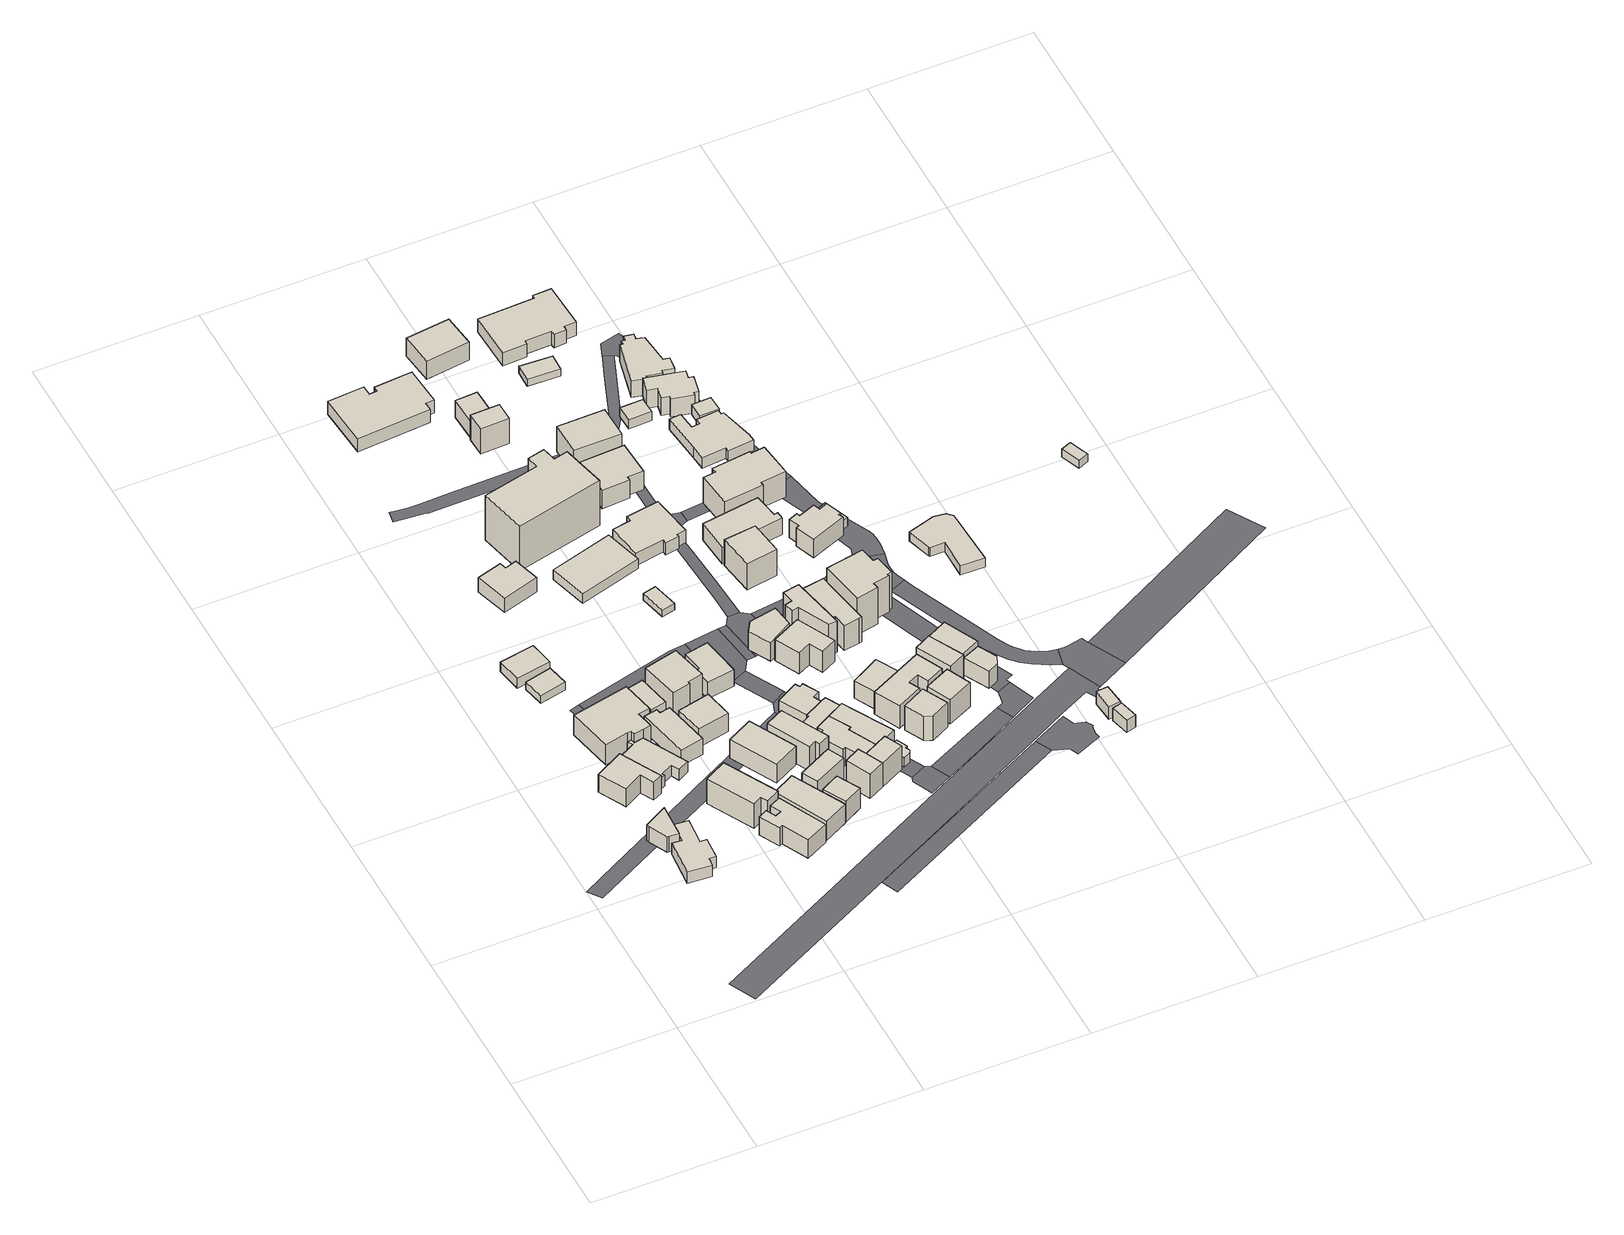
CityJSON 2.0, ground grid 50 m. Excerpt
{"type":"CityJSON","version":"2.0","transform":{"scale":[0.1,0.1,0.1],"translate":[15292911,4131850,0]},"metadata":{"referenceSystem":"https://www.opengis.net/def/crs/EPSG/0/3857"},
"CityObjects":{
"building1":{"type":"Building","attributes":{"measured_height":6.3,"year_of_construction":1967,"storeys_above_ground":2,"usage":"住宅","districts_and_zones_type":"商業地域"},"geometry":[{"type":"Solid","lod":"1","boundaries":[[[[0,1,2,3,4,5]],[[0,5,6,7]],[[5,4,8,6]],[[4,3,9,8]],[[3,2,10,9]],[[2,1,11,10]],[[1,0,7,11]],[[7,6,8,9,10,11]]]]}]},
"building2":{"type":"Building","attributes":{"measured_height":5.7},"geometry":[{"type":"Solid","lod":"1","boundaries":[[[[12,13,14,15,16,17,18,19,20,21]],[[12,21,22,23]],[[21,20,24,22]],[[20,19,25,24]],[[19,18,26,25]],[[18,17,27,26]],[[17,16,28,27]],[[16,15,29,28]],[[15,14,30,29]],[[14,13,31,30]],[[13,12,23,31]],[[23,22,24,25,26,27,28,29,30,31]]]]}]},
"building3":{"type":"Building","attributes":{"measured_height":7.6,"year_of_construction":2012,"storeys_above_ground":2,"usage":"住宅","districts_and_zones_type":"商業地域"},"geometry":[{"type":"Solid","lod":"1","boundaries":[[[[32,33,34,35,36,37]],[[32,37,38,39]],[[37,36,40,38]],[[36,35,41,40]],[[35,34,42,41]],[[34,33,43,42]],[[33,32,39,43]],[[39,38,40,41,42,43]]]]}]},
"building4":{"type":"Building","attributes":{"measured_height":3.3,"storeys_above_ground":1,"usage":"文教厚生施設","districts_and_zones_type":"近隣商業地域"},"geometry":[{"type":"Solid","lod":"1","boundaries":[[[[44,45,46,47]],[[44,47,48,49]],[[47,46,50,48]],[[46,45,51,50]],[[45,44,49,51]],[[49,48,50,51]]]]}]},
"building5":{"type":"Building","attributes":{"measured_height":3.7,"storeys_above_ground":1,"usage":"文教厚生施設","districts_and_zones_type":"近隣商業地域"},"geometry":[{"type":"Solid","lod":"1","boundaries":[[[[52,53,54,55]],[[52,55,56,57]],[[55,54,58,56]],[[54,53,59,58]],[[53,52,57,59]],[[57,56,58,59]]]]}]},
"building6":{"type":"Building","attributes":{"measured_height":5.5,"year_of_construction":1965,"storeys_above_ground":2,"usage":"商業施設","districts_and_zones_type":"商業地域"},"geometry":[{"type":"Solid","lod":"1","boundaries":[[[[60,61,62,63,64,65,66,67,68,69,70,71]],[[60,71,72,73]],[[71,70,74,72]],[[70,69,75,74]],[[69,68,76,75]],[[68,67,77,76]],[[67,66,78,77]],[[66,65,79,78]],[[65,64,80,79]],[[64,63,81,80]],[[63,62,82,81]],[[62,61,83,82]],[[61,60,73,83]],[[73,72,74,75,76,77,78,79,80,81,82,83]]]]}]},
"building7":{"type":"Building","attributes":{"measured_height":9.1},"geometry":[{"type":"Solid","lod":"1","boundaries":[[[[84,85,86,87,88,89,90,91,92,93]],[[84,93,94,95]],[[93,92,96,94]],[[92,91,97,96]],[[91,90,98,97]],[[90,89,99,98]],[[89,88,100,99]],[[88,87,101,100]],[[87,86,102,101]],[[86,85,103,102]],[[85,84,95,103]],[[95,94,96,97,98,99,100,101,102,103]]]]}]},
"building8":{"type":"Building","attributes":{"measured_height":9.9,"year_of_construction":2013,"storeys_above_ground":3,"usage":"住宅","districts_and_zones_type":"商業地域"},"geometry":[{"type":"Solid","lod":"1","boundaries":[[[[104,105,106,107,108,109]],[[104,109,110,111]],[[109,108,112,110]],[[108,107,113,112]],[[107,106,114,113]],[[106,105,115,114]],[[105,104,111,115]],[[111,110,112,113,114,115]]]]}]},
"building9":{"type":"Building","attributes":{"measured_height":7.8,"year_of_construction":2001,"storeys_above_ground":2,"usage":"住宅","districts_and_zones_type":"商業地域"},"geometry":[{"type":"Solid","lod":"1","boundaries":[[[[116,117,118,119,120,121,122,123,124,125]],[[116,125,126,127]],[[125,124,128,126]],[[124,123,129,128]],[[123,122,130,129]],[[122,121,131,130]],[[121,120,132,131]],[[120,119,133,132]],[[119,118,134,133]],[[118,117,135,134]],[[117,116,127,135]],[[127,126,128,129,130,131,132,133,134,135]]]]}]},
"building10":{"type":"Building","attributes":{"measured_height":7.3,"year_of_construction":1978,"storeys_above_ground":2,"usage":"住宅","districts_and_zones_type":"商業地域"},"geometry":[{"type":"Solid","lod":"1","boundaries":[[[[136,137,138,139,140,141]],[[136,141,142,143]],[[141,140,144,142]],[[140,139,145,144]],[[139,138,146,145]],[[138,137,147,146]],[[137,136,143,147]],[[143,142,144,145,146,147]]]]}]},
"building11":{"type":"Building","attributes":{"measured_height":7.1},"geometry":[{"type":"Solid","lod":"1","boundaries":[[[[148,149,150,151]],[[148,151,152,153]],[[151,150,154,152]],[[150,149,155,154]],[[149,148,153,155]],[[153,152,154,155]]]]}]},
"building12":{"type":"Building","attributes":{"measured_height":6.6,"year_of_construction":1957,"storeys_above_ground":2,"usage":"共同住宅","districts_and_zones_type":"近隣商業地域"},"geometry":[{"type":"Solid","lod":"1","boundaries":[[[[156,157,158,159,160,161]],[[156,161,162,163]],[[161,160,164,162]],[[160,159,165,164]],[[159,158,166,165]],[[158,157,167,166]],[[157,156,163,167]],[[163,162,164,165,166,167]]]]}]},
"building13":{"type":"Building","attributes":{"measured_height":8,"year_of_construction":2006,"storeys_above_ground":2,"usage":"住宅","districts_and_zones_type":"商業地域"},"geometry":[{"type":"Solid","lod":"1","boundaries":[[[[168,169,170,171]],[[168,171,172,173]],[[171,170,174,172]],[[170,169,175,174]],[[169,168,173,175]],[[173,172,174,175]]]]}]},
"building14":{"type":"Building","attributes":{"measured_height":9.2,"year_of_construction":2011,"storeys_above_ground":2,"usage":"店舗等併用住宅","districts_and_zones_type":"商業地域"},"geometry":[{"type":"Solid","lod":"1","boundaries":[[[[176,177,178,179]],[[176,179,180,181]],[[179,178,182,180]],[[178,177,183,182]],[[177,176,181,183]],[[181,180,182,183]]]]}]},
"building15":{"type":"Building","attributes":{"measured_height":11.5,"year_of_construction":2017,"storeys_above_ground":3,"usage":"住宅","districts_and_zones_type":"商業地域"},"geometry":[{"type":"Solid","lod":"1","boundaries":[[[[184,185,186,187,188,189]],[[184,189,190,191]],[[189,188,192,190]],[[188,187,193,192]],[[187,186,194,193]],[[186,185,195,194]],[[185,184,191,195]],[[191,190,192,193,194,195]]]]}]},
"building16":{"type":"Building","attributes":{"measured_height":8.1,"year_of_construction":2009,"storeys_above_ground":2,"usage":"住宅","districts_and_zones_type":"商業地域"},"geometry":[{"type":"Solid","lod":"1","boundaries":[[[[196,197,198,199]],[[196,199,200,201]],[[199,198,202,200]],[[198,197,203,202]],[[197,196,201,203]],[[201,200,202,203]]]]}]},
"building17":{"type":"Building","attributes":{"measured_height":8.1,"year_of_construction":1962,"storeys_above_ground":2,"usage":"住宅","districts_and_zones_type":"商業地域"},"geometry":[{"type":"Solid","lod":"1","boundaries":[[[[204,205,206,207]],[[204,207,208,209]],[[207,206,210,208]],[[206,205,211,210]],[[205,204,209,211]],[[209,208,210,211]]]]}]},
"building18":{"type":"Building","attributes":{"measured_height":9.5,"year_of_construction":1977,"storeys_above_ground":3,"usage":"住宅","districts_and_zones_type":"商業地域"},"geometry":[{"type":"Solid","lod":"1","boundaries":[[[[212,213,214,215]],[[212,215,216,217]],[[215,214,218,216]],[[214,213,219,218]],[[213,212,217,219]],[[217,216,218,219]]]]}]},
"building19":{"type":"Building","attributes":{"measured_height":9.8,"year_of_construction":2009,"storeys_above_ground":3,"usage":"住宅","districts_and_zones_type":"商業地域"},"geometry":[{"type":"Solid","lod":"1","boundaries":[[[[220,221,222,223,224,225]],[[220,225,226,227]],[[225,224,228,226]],[[224,223,229,228]],[[223,222,230,229]],[[222,221,231,230]],[[221,220,227,231]],[[227,226,228,229,230,231]]]]}]},
"building20":{"type":"Building","attributes":{"measured_height":7.2,"year_of_construction":1960,"storeys_above_ground":2,"usage":"住宅","districts_and_zones_type":"商業地域"},"geometry":[{"type":"Solid","lod":"1","boundaries":[[[[232,233,234,235,236,237]],[[232,237,238,239]],[[237,236,240,238]],[[236,235,241,240]],[[235,234,242,241]],[[234,233,243,242]],[[233,232,239,243]],[[239,238,240,241,242,243]]]]}]},
"building21":{"type":"Building","attributes":{"measured_height":6.8,"storeys_above_ground":1,"usage":"文教厚生施設","districts_and_zones_type":"近隣商業地域"},"geometry":[{"type":"Solid","lod":"1","boundaries":[[[[244,245,246,247,248,249,250,251,252,253]],[[244,253,254,255]],[[253,252,256,254]],[[252,251,257,256]],[[251,250,258,257]],[[250,249,259,258]],[[249,248,260,259]],[[248,247,261,260]],[[247,246,262,261]],[[246,245,263,262]],[[245,244,255,263]],[[255,254,256,257,258,259,260,261,262,263]]]]}]},
"building22":{"type":"Building","attributes":{"measured_height":9.5,"year_of_construction":1971,"storeys_above_ground":3,"usage":"住宅","districts_and_zones_type":"商業地域"},"geometry":[{"type":"Solid","lod":"1","boundaries":[[[[264,265,266,267,268]],[[264,268,269,270]],[[268,267,271,269]],[[267,266,272,271]],[[266,265,273,272]],[[265,264,270,273]],[[270,269,271,272,273]]]]}]},
"building23":{"type":"Building","attributes":{"measured_height":4.7,"year_of_construction":1906,"storeys_above_ground":1,"usage":"住宅","districts_and_zones_type":"近隣商業地域"},"geometry":[{"type":"Solid","lod":"1","boundaries":[[[[274,275,276,277]],[[274,277,278,279]],[[277,276,280,278]],[[276,275,281,280]],[[275,274,279,281]],[[279,278,280,281]]]]}]},
"building24":{"type":"Building","attributes":{"measured_height":18.8,"year_of_construction":2004,"storeys_above_ground":6,"usage":"共同住宅","districts_and_zones_type":"近隣商業地域"},"geometry":[{"type":"Solid","lod":"1","boundaries":[[[[282,283,284,285,286,287,288,289]],[[282,289,290,291]],[[289,288,292,290]],[[288,287,293,292]],[[287,286,294,293]],[[286,285,295,294]],[[285,284,296,295]],[[284,283,297,296]],[[283,282,291,297]],[[291,290,292,293,294,295,296,297]]]]}]},
"building25":{"type":"Building","attributes":{"measured_height":7.7},"geometry":[{"type":"Solid","lod":"1","boundaries":[[[[298,299,300,301,302,303,304,305,306,307]],[[298,307,308,309]],[[307,306,310,308]],[[306,305,311,310]],[[305,304,312,311]],[[304,303,313,312]],[[303,302,314,313]],[[302,301,315,314]],[[301,300,316,315]],[[300,299,317,316]],[[299,298,309,317]],[[309,308,310,311,312,313,314,315,316,317]]]]}]},
"building26":{"type":"Building","attributes":{"measured_height":6.7,"year_of_construction":1957,"storeys_above_ground":1,"usage":"住宅","districts_and_zones_type":"商業地域"},"geometry":[{"type":"Solid","lod":"1","boundaries":[[[[318,319,320,321,322,323,324,325,326,327]],[[318,327,328,329]],[[327,326,330,328]],[[326,325,331,330]],[[325,324,332,331]],[[324,323,333,332]],[[323,322,334,333]],[[322,321,335,334]],[[321,320,336,335]],[[320,319,337,336]],[[319,318,329,337]],[[329,328,330,331,332,333,334,335,336,337]]]]}]},
"building27":{"type":"Building","attributes":{"measured_height":2.7,"year_of_construction":1963,"storeys_above_ground":1,"usage":"住宅","districts_and_zones_type":"近隣商業地域"},"geometry":[{"type":"Solid","lod":"1","boundaries":[[[[338,339,340,341]],[[338,341,342,343]],[[341,340,344,342]],[[340,339,345,344]],[[339,338,343,345]],[[343,342,344,345]]]]}]},
"building28":{"type":"Building","attributes":{"measured_height":6.7,"year_of_construction":1973,"storeys_above_ground":2,"usage":"住宅","districts_and_zones_type":"商業地域"},"geometry":[{"type":"Solid","lod":"1","boundaries":[[[[346,347,348,349,326,325,350,351]],[[346,351,352,353]],[[351,350,354,352]],[[350,325,355,354]],[[325,326,356,355]],[[326,349,357,356]],[[349,348,358,357]],[[348,347,359,358]],[[347,346,353,359]],[[353,352,354,355,356,357,358,359]]]]}]},
"building29":{"type":"Building","attributes":{"measured_height":9.7,"year_of_construction":1976,"storeys_above_ground":3,"usage":"住宅","districts_and_zones_type":"商業地域"},"geometry":[{"type":"Solid","lod":"1","boundaries":[[[[360,265,264,361]],[[360,361,362,363]],[[361,264,364,362]],[[264,265,365,364]],[[265,360,363,365]],[[363,362,364,365]]]]}]},
"building30":{"type":"Building","attributes":{"measured_height":7.6,"year_of_construction":1950,"storeys_above_ground":1,"usage":"住宅","districts_and_zones_type":"商業地域"},"geometry":[{"type":"Solid","lod":"1","boundaries":[[[[366,367,368,369,319,318]],[[366,318,370,371]],[[318,319,372,370]],[[319,369,373,372]],[[369,368,374,373]],[[368,367,375,374]],[[367,366,371,375]],[[371,370,372,373,374,375]]]]}]},
"building31":{"type":"Building","attributes":{"measured_height":9.6,"year_of_construction":1977,"storeys_above_ground":3,"usage":"住宅","districts_and_zones_type":"近隣商業地域"},"geometry":[{"type":"Solid","lod":"1","boundaries":[[[[376,377,378,379]],[[376,379,380,381]],[[379,378,382,380]],[[378,377,383,382]],[[377,376,381,383]],[[381,380,382,383]]]]}]},
"building32":{"type":"Building","attributes":{"measured_height":6.2,"year_of_construction":1953,"storeys_above_ground":1,"usage":"住宅","districts_and_zones_type":"商業地域"},"geometry":[{"type":"Solid","lod":"1","boundaries":[[[[384,385,386,387,388,389,390]],[[384,390,391,392]],[[390,389,393,391]],[[389,388,394,393]],[[388,387,395,394]],[[387,386,396,395]],[[386,385,397,396]],[[385,384,392,397]],[[392,391,393,394,395,396,397]]]]}]},
"building33":{"type":"Building","attributes":{"measured_height":9.3},"geometry":[{"type":"Solid","lod":"1","boundaries":[[[[398,399,400,401]],[[398,401,402,403]],[[401,400,404,402]],[[400,399,405,404]],[[399,398,403,405]],[[403,402,404,405]]]]}]},
"building34":{"type":"Building","attributes":{"measured_height":9.5,"year_of_construction":1966,"storeys_above_ground":3,"usage":"住宅","districts_and_zones_type":"商業地域"},"geometry":[{"type":"Solid","lod":"1","boundaries":[[[[406,407,408,409,410]],[[406,410,411,412]],[[410,409,413,411]],[[409,408,414,413]],[[408,407,415,414]],[[407,406,412,415]],[[412,411,413,414,415]]]]}]},
"building35":{"type":"Building","attributes":{"measured_height":5.7,"storeys_above_ground":2,"usage":"文教厚生施設","districts_and_zones_type":"近隣商業地域"},"geometry":[{"type":"Solid","lod":"1","boundaries":[[[[416,417,418,419,420,421,422,423,424,425]],[[416,425,426,427]],[[425,424,428,426]],[[424,423,429,428]],[[423,422,430,429]],[[422,421,431,430]],[[421,420,432,431]],[[420,419,433,432]],[[419,418,434,433]],[[418,417,435,434]],[[417,416,427,435]],[[427,426,428,429,430,431,432,433,434,435]]]]}]},
"building36":{"type":"Building","attributes":{"measured_height":9.3},"geometry":[{"type":"Solid","lod":"1","boundaries":[[[[436,437,438,439,440,441]],[[436,441,442,443]],[[441,440,444,442]],[[440,439,445,444]],[[439,438,446,445]],[[438,437,447,446]],[[437,436,443,447]],[[443,442,444,445,446,447]]]]}]},
"building37":{"type":"Building","attributes":{"measured_height":8,"year_of_construction":2016,"storeys_above_ground":2,"usage":"店舗等併用住宅","districts_and_zones_type":"近隣商業地域"},"geometry":[{"type":"Solid","lod":"1","boundaries":[[[[448,449,450,451]],[[448,451,452,453]],[[451,450,454,452]],[[450,449,455,454]],[[449,448,453,455]],[[453,452,454,455]]]]}]},
"building38":{"type":"Building","attributes":{"measured_height":7.3,"year_of_construction":1979,"storeys_above_ground":2,"usage":"住宅","districts_and_zones_type":"商業地域"},"geometry":[{"type":"Solid","lod":"1","boundaries":[[[[456,457,458,459]],[[456,459,460,461]],[[459,458,462,460]],[[458,457,463,462]],[[457,456,461,463]],[[461,460,462,463]]]]}]},
"building39":{"type":"Building","attributes":{"measured_height":7.8,"year_of_construction":2003,"storeys_above_ground":2,"usage":"住宅","districts_and_zones_type":"近隣商業地域"},"geometry":[{"type":"Solid","lod":"1","boundaries":[[[[464,465,466,467,468,469]],[[464,469,470,471]],[[469,468,472,470]],[[468,467,473,472]],[[467,466,474,473]],[[466,465,475,474]],[[465,464,471,475]],[[471,470,472,473,474,475]]]]}]},
"building40":{"type":"Building","attributes":{"measured_height":11.9,"year_of_construction":1990,"storeys_above_ground":4,"usage":"共同住宅","districts_and_zones_type":"商業地域"},"geometry":[{"type":"Solid","lod":"1","boundaries":[[[[476,477,478,479,480,481,482,483]],[[476,483,484,485]],[[483,482,486,484]],[[482,481,487,486]],[[481,480,488,487]],[[480,479,489,488]],[[479,478,490,489]],[[478,477,491,490]],[[477,476,485,491]],[[485,484,486,487,488,489,490,491]]]]}]},
"building41":{"type":"Building","attributes":{"measured_height":11.7},"geometry":[{"type":"Solid","lod":"1","boundaries":[[[[492,493,494,495,496]],[[492,496,497,498]],[[496,495,499,497]],[[495,494,500,499]],[[494,493,501,500]],[[493,492,498,501]],[[498,497,499,500,501]]]]}]},
"building42":{"type":"Building","attributes":{"measured_height":9.8,"year_of_construction":2000,"storeys_above_ground":3,"usage":"住宅","districts_and_zones_type":"近隣商業地域"},"geometry":[{"type":"Solid","lod":"1","boundaries":[[[[502,503,504,505]],[[502,505,506,507]],[[505,504,508,506]],[[504,503,509,508]],[[503,502,507,509]],[[507,506,508,509]]]]}]},
"building43":{"type":"Building","attributes":{"measured_height":9.5,"year_of_construction":2003,"storeys_above_ground":3,"usage":"住宅","districts_and_zones_type":"商業地域"},"geometry":[{"type":"Solid","lod":"1","boundaries":[[[[510,511,512,513,514,515,516,517]],[[510,517,518,519]],[[517,516,520,518]],[[516,515,521,520]],[[515,514,522,521]],[[514,513,523,522]],[[513,512,524,523]],[[512,511,525,524]],[[511,510,519,525]],[[519,518,520,521,522,523,524,525]]]]}]},
"building44":{"type":"Building","attributes":{"measured_height":10,"year_of_construction":1997,"storeys_above_ground":3,"usage":"共同住宅","districts_and_zones_type":"近隣商業地域"},"geometry":[{"type":"Solid","lod":"1","boundaries":[[[[526,527,528,529]],[[526,529,530,531]],[[529,528,532,530]],[[528,527,533,532]],[[527,526,531,533]],[[531,530,532,533]]]]}]},
"building45":{"type":"Building","attributes":{"measured_height":10.9,"year_of_construction":2010,"storeys_above_ground":3,"usage":"住宅","districts_and_zones_type":"商業地域"},"geometry":[{"type":"Solid","lod":"1","boundaries":[[[[534,535,536,537,538,539,540]],[[534,540,541,542]],[[540,539,543,541]],[[539,538,544,543]],[[538,537,545,544]],[[537,536,546,545]],[[536,535,547,546]],[[535,534,542,547]],[[542,541,543,544,545,546,547]]]]}]},
"building46":{"type":"Building","attributes":{"measured_height":11.4,"year_of_construction":2018,"storeys_above_ground":3,"usage":"住宅","districts_and_zones_type":"商業地域"},"geometry":[{"type":"Solid","lod":"1","boundaries":[[[[548,549,550,551]],[[548,551,552,553]],[[551,550,554,552]],[[550,549,555,554]],[[549,548,553,555]],[[553,552,554,555]]]]}]},
"building47":{"type":"Building","attributes":{"measured_height":6.9,"year_of_construction":1953,"storeys_above_ground":2,"usage":"住宅","districts_and_zones_type":"近隣商業地域"},"geometry":[{"type":"Solid","lod":"1","boundaries":[[[[556,557,558,559,560,561,562,563,564,565]],[[556,565,566,567]],[[565,564,568,566]],[[564,563,569,568]],[[563,562,570,569]],[[562,561,571,570]],[[561,560,572,571]],[[560,559,573,572]],[[559,558,574,573]],[[558,557,575,574]],[[557,556,567,575]],[[567,566,568,569,570,571,572,573,574,575]]]]}]},
"building48":{"type":"Building","attributes":{"measured_height":3.1,"year_of_construction":1946,"storeys_above_ground":1,"usage":"住宅","districts_and_zones_type":"近隣商業地域"},"geometry":[{"type":"Solid","lod":"1","boundaries":[[[[576,577,578,579]],[[576,579,580,581]],[[579,578,582,580]],[[578,577,583,582]],[[577,576,581,583]],[[581,580,582,583]]]]}]},
"building49":{"type":"Building","attributes":{"measured_height":9.6,"year_of_construction":2017,"storeys_above_ground":3,"usage":"住宅","districts_and_zones_type":"商業地域"},"geometry":[{"type":"Solid","lod":"1","boundaries":[[[[584,585,586,587]],[[584,587,588,589]],[[587,586,590,588]],[[586,585,591,590]],[[585,584,589,591]],[[589,588,590,591]]]]}]},
"building50":{"type":"Building","attributes":{"measured_height":14.3,"year_of_construction":1991,"storeys_above_ground":5,"usage":"店舗等併用共同住宅","districts_and_zones_type":"商業地域"},"geometry":[{"type":"Solid","lod":"1","boundaries":[[[[592,593,594,595,596,597,598,599,600,601]],[[592,601,602,603]],[[601,600,604,602]],[[600,599,605,604]],[[599,598,606,605]],[[598,597,607,606]],[[597,596,608,607]],[[596,595,609,608]],[[595,594,610,609]],[[594,593,611,610]],[[593,592,603,611]],[[603,602,604,605,606,607,608,609,610,611]]]]}]},
"building51":{"type":"Building","attributes":{"measured_height":7.4,"year_of_construction":1943,"storeys_above_ground":1,"usage":"住宅","districts_and_zones_type":"近隣商業地域"},"geometry":[{"type":"Solid","lod":"1","boundaries":[[[[612,613,614,615,616,617,618,619,620,621,622,623]],[[612,623,624,625]],[[623,622,626,624]],[[622,621,627,626]],[[621,620,628,627]],[[620,619,629,628]],[[619,618,630,629]],[[618,617,631,630]],[[617,616,632,631]],[[616,615,633,632]],[[615,614,634,633]],[[614,613,635,634]],[[613,612,625,635]],[[625,624,626,627,628,629,630,631,632,633,634,635]]]]}]},
"building52":{"type":"Building","attributes":{"measured_height":3.7,"year_of_construction":1948,"storeys_above_ground":1,"usage":"住宅","districts_and_zones_type":"近隣商業地域"},"geometry":[{"type":"Solid","lod":"1","boundaries":[[[[636,637,638,639]],[[636,639,640,641]],[[639,638,642,640]],[[638,637,643,642]],[[637,636,641,643]],[[641,640,642,643]]]]}]},
"building53":{"type":"Building","attributes":{"measured_height":10,"year_of_construction":2014,"storeys_above_ground":3,"usage":"共同住宅","districts_and_zones_type":"近隣商業地域"},"geometry":[{"type":"Solid","lod":"1","boundaries":[[[[644,645,646,647,648,649,650,651,652,653]],[[644,653,654,655]],[[653,652,656,654]],[[652,651,657,656]],[[651,650,658,657]],[[650,649,659,658]],[[649,648,660,659]],[[648,647,661,660]],[[647,646,662,661]],[[646,645,663,662]],[[645,644,655,663]],[[655,654,656,657,658,659,660,661,662,663]]]]}]},
"building54":{"type":"Building","attributes":{"measured_height":7.2,"year_of_construction":1957,"storeys_above_ground":2,"usage":"住宅","districts_and_zones_type":"商業地域"},"geometry":[{"type":"Solid","lod":"1","boundaries":[[[[664,665,666,667]],[[664,667,668,669]],[[667,666,670,668]],[[666,665,671,670]],[[665,664,669,671]],[[669,668,670,671]]]]}]},
"building55":{"type":"Building","attributes":{"measured_height":6.9,"year_of_construction":1958,"storeys_above_ground":2,"usage":"住宅","districts_and_zones_type":"商業地域"},"geometry":[{"type":"Solid","lod":"1","boundaries":[[[[672,673,674,675,676]],[[672,676,677,678]],[[676,675,679,677]],[[675,674,680,679]],[[674,673,681,680]],[[673,672,678,681]],[[678,677,679,680,681]]]]}]},
"building56":{"type":"Building","attributes":{"measured_height":8.3,"year_of_construction":2008,"storeys_above_ground":2,"usage":"住宅","districts_and_zones_type":"近隣商業地域"},"geometry":[{"type":"Solid","lod":"1","boundaries":[[[[682,683,684,685,686,687,688,689,690,691,692,693,694]],[[682,694,695,696]],[[694,693,697,695]],[[693,692,698,697]],[[692,691,699,698]],[[691,690,700,699]],[[690,689,701,700]],[[689,688,702,701]],[[688,687,703,702]],[[687,686,704,703]],[[686,685,705,704]],[[685,684,706,705]],[[684,683,707,706]],[[683,682,696,707]],[[696,695,697,698,699,700,701,702,703,704,705,706,707]]]]}]},
"building57":{"type":"Building","attributes":{"measured_height":5.2},"geometry":[{"type":"Solid","lod":"1","boundaries":[[[[708,709,710,711,712,713,714,715,716,717,718,719,720,721]],[[708,721,722,723]],[[721,720,724,722]],[[720,719,725,724]],[[719,718,726,725]],[[718,717,727,726]],[[717,716,728,727]],[[716,715,729,728]],[[715,714,730,729]],[[714,713,731,730]],[[713,712,732,731]],[[712,711,733,732]],[[711,710,734,733]],[[710,709,735,734]],[[709,708,723,735]],[[723,722,724,725,726,727,728,729,730,731,732,733,734,735]]]]}]},
"building58":{"type":"Building","attributes":{"measured_height":8,"year_of_construction":2000,"storeys_above_ground":2,"usage":"住宅","districts_and_zones_type":"近隣商業地域"},"geometry":[{"type":"Solid","lod":"1","boundaries":[[[[736,737,738,739,740,741,742,743,744,745,746,747]],[[736,747,748,749]],[[747,746,750,748]],[[746,745,751,750]],[[745,744,752,751]],[[744,743,753,752]],[[743,742,754,753]],[[742,741,755,754]],[[741,740,756,755]],[[740,739,757,756]],[[739,738,758,757]],[[738,737,759,758]],[[737,736,749,759]],[[749,748,750,751,752,753,754,755,756,757,758,759]]]]}]},
"building59":{"type":"Building","attributes":{"measured_height":5.1,"storeys_above_ground":1,"usage":"住宅","districts_and_zones_type":"近隣商業地域"},"geometry":[{"type":"Solid","lod":"1","boundaries":[[[[760,685,684,683,761,762]],[[760,762,763,764]],[[762,761,765,763]],[[761,683,766,765]],[[683,684,767,766]],[[684,685,768,767]],[[685,760,764,768]],[[764,763,765,766,767,768]]]]}]},
"building60":{"type":"Building","attributes":{"measured_height":7.1},"geometry":[{"type":"Solid","lod":"1","boundaries":[[[[769,770,771,772,773,774,775,776,777,778,779,780,781,782,783,784]],[[769,784,785,786]],[[784,783,787,785]],[[783,782,788,787]],[[782,781,789,788]],[[781,780,790,789]],[[780,779,791,790]],[[779,778,792,791]],[[778,777,793,792]],[[777,776,794,793]],[[776,775,795,794]],[[775,774,796,795]],[[774,773,797,796]],[[773,772,798,797]],[[772,771,799,798]],[[771,770,800,799]],[[770,769,786,800]],[[786,785,787,788,789,790,791,792,793,794,795,796,797,798,799,800]]]]}]},
"building61":{"type":"Building","attributes":{"measured_height":4.2,"storeys_above_ground":1,"usage":"住宅","districts_and_zones_type":"近隣商業地域"},"geometry":[{"type":"Solid","lod":"1","boundaries":[[[[801,802,803,804]],[[801,804,805,806]],[[804,803,807,805]],[[803,802,808,807]],[[802,801,806,808]],[[806,805,807,808]]]]}]},
"building62":{"type":"Building","attributes":{"measured_height":5.8},"geometry":[{"type":"Solid","lod":"1","boundaries":[[[[809,810,811,812]],[[809,812,813,814]],[[812,811,815,813]],[[811,810,816,815]],[[810,809,814,816]],[[814,813,815,816]]]]}]},
"building63":{"type":"Building","attributes":{"measured_height":5.1,"storeys_above_ground":2,"usage":"商業施設","districts_and_zones_type":"商業地域"},"geometry":[{"type":"Solid","lod":"1","boundaries":[[[[817,818,819,820]],[[817,820,821,822]],[[820,819,823,821]],[[819,818,824,823]],[[818,817,822,824]],[[822,821,823,824]]]]}]},
"building64":{"type":"Building","attributes":{"measured_height":4.1},"geometry":[{"type":"Solid","lod":"1","boundaries":[[[[825,826,827,828,829,830,831,832,833]],[[825,833,834,835]],[[833,832,836,834]],[[832,831,837,836]],[[831,830,838,837]],[[830,829,839,838]],[[829,828,840,839]],[[828,827,841,840]],[[827,826,842,841]],[[826,825,835,842]],[[835,834,836,837,838,839,840,841,842]]]]}]},
"building65":{"type":"Building","attributes":{"measured_height":3,"year_of_construction":1980,"storeys_above_ground":1,"usage":"運輸倉庫施設","districts_and_zones_type":"近隣商業地域"},"geometry":[{"type":"Solid","lod":"1","boundaries":[[[[843,844,845,846]],[[843,846,847,848]],[[846,845,849,847]],[[845,844,850,849]],[[844,843,848,850]],[[848,847,849,850]]]]}]},
"road1":{"type":"Road","geometry":[{"type":"MultiSurface","lod":"1","boundaries":[[[851,852,853,854,855,856,857,858]]]}]},
"road2":{"type":"Road","geometry":[{"type":"MultiSurface","lod":"1","boundaries":[[[859,860,861,862]]]}]},
"road3":{"type":"Road","geometry":[{"type":"MultiSurface","lod":"1","boundaries":[[[863,864,865,860,859,866]]]}]},
"road4":{"type":"Road","geometry":[{"type":"MultiSurface","lod":"1","boundaries":[[[867,868,869,870,871,872,873,874,875,876,877,878,879,880,881,882,883,884]]]}]},
"road5":{"type":"Road","geometry":[{"type":"MultiSurface","lod":"1","boundaries":[[[885,886,887,888,889,890,891,892,893,894,895,896,897]]]}]},
"road6":{"type":"Road","geometry":[{"type":"MultiSurface","lod":"1","boundaries":[[[898,899,864,863,900,901,902]]]}]},
"road7":{"type":"Road","geometry":[{"type":"MultiSurface","lod":"1","boundaries":[[[903,902,901,904]]]}]},
"road8":{"type":"Road","geometry":[{"type":"MultiSurface","lod":"1","boundaries":[[[905,903,904,852,851,906,907]]]}]},
"road9":{"type":"Road","geometry":[{"type":"MultiSurface","lod":"1","boundaries":[[[908,907,906,909,910,911,912]]]}]},
"road10":{"type":"Road","geometry":[{"type":"MultiSurface","lod":"1","boundaries":[[[913,914,899,898]]]}]},
"road11":{"type":"Road","geometry":[{"type":"MultiSurface","lod":"1","boundaries":[[[915,916,917,918]]]}]},
"road12":{"type":"Road","geometry":[{"type":"MultiSurface","lod":"1","boundaries":[[[919,911,910,920,921,922,923]]]}]},
"road13":{"type":"Road","geometry":[{"type":"MultiSurface","lod":"1","boundaries":[[[924,925,926,914,913,927]]]}]},
"road14":{"type":"Road","geometry":[{"type":"MultiSurface","lod":"1","boundaries":[[[928,929,930,931,932,933,926,925,934]]]}]},
"road15":{"type":"Road","geometry":[{"type":"MultiSurface","lod":"1","boundaries":[[[935,936,937,938,930,929,939]]]}]},
"road16":{"type":"Road","geometry":[{"type":"MultiSurface","lod":"1","boundaries":[[[940,941,942,924,927,943]]]}]},
"road17":{"type":"Road","geometry":[{"type":"MultiSurface","lod":"1","boundaries":[[[944,945,946,947,937,936]]]}]},
"road18":{"type":"Road","geometry":[{"type":"MultiSurface","lod":"1","boundaries":[[[948,949,919,923,950]]]}]},
"road19":{"type":"Road","geometry":[{"type":"MultiSurface","lod":"1","boundaries":[[[951,952,953,954,886,885,946,945,955]]]}]},
"road20":{"type":"Road","geometry":[{"type":"MultiSurface","lod":"1","boundaries":[[[956,957,958,935,939]]]}]},
"road21":{"type":"Road","geometry":[{"type":"MultiSurface","lod":"1","boundaries":[[[959,960,961,962,963,964,965,952,951,966,967,968]]]}]},
"road22":{"type":"Road","geometry":[{"type":"MultiSurface","lod":"1","boundaries":[[[969,970,971,941,940,972,973,974,975,976,977,978,979,980,981]]]}]},
"road23":{"type":"Road","geometry":[{"type":"MultiSurface","lod":"1","boundaries":[[[982,983,984,985,949,948]]]}]},
"road24":{"type":"Road","geometry":[{"type":"MultiSurface","lod":"1","boundaries":[[[986,974,973,984,983,987,988]]]}]},
"road25":{"type":"Road","geometry":[{"type":"MultiSurface","lod":"1","boundaries":[[[989,990,991,916,915,992,993,994,995,996,997,998,999]]]}]},
"road26":{"type":"Road","geometry":[{"type":"MultiSurface","lod":"1","boundaries":[[[1000,1001,1002,957,956,1003,1004,1005,1006,1007]]]}]},
"road27":{"type":"Road","geometry":[{"type":"MultiSurface","lod":"1","boundaries":[[[1008,1007,1006,1009,1010,1011,1012,970,969,1013,1014,1015,1016,1017,1018]]]}]},
"road28":{"type":"Road","geometry":[{"type":"MultiSurface","lod":"1","boundaries":[[[1019,1020,1021,960,959,1022,1023,1024,1025]]]}]},
"road29":{"type":"Road","geometry":[{"type":"MultiSurface","lod":"1","boundaries":[[[1026,1025,1024,1027,1002,1001]]]}]},
"road30":{"type":"Road","geometry":[{"type":"MultiSurface","lod":"1","boundaries":[[[1028,978,977,1029,1030,1031,1032,1033,1034,1035,1036,1037,1038,1039,1040,1041,1042,1043,1044,1045,1046]]]}]},
"road31":{"type":"Road","geometry":[{"type":"MultiSurface","lod":"1","boundaries":[[[1047,1048,1049,1050,1051,1037,1036,868,867,1052]]]}]},
"road32":{"type":"Road","geometry":[{"type":"MultiSurface","lod":"1","boundaries":[[[1053,1054,1047,1052]]]}]}
},
"vertices":[
[262,537,82],[232,539,82],[228,540,82],[200,597,82],[197,605,82],[268,644,82],[268,644,142],[262,537,142],[197,605,142],[200,597,142],[228,540,142],[232,539,142],
[314,586,83],[307,501,83],[327,500,83],[322,430,83],[301,431,83],[298,404,83],[225,410,83],[235,528,83],[265,525,83],[270,590,83],[270,590,126],[314,586,126],[265,525,126],[235,528,126],[225,410,126],[298,404,126],[301,431,126],[322,430,126],[327,500,126],[307,501,126],
[309,749,83],[280,734,83],[259,774,83],[202,743,83],[158,826,83],[244,872,83],[244,872,152],[309,749,152],[158,826,152],[202,743,152],[259,774,152],[280,734,152],
[245,1216,83],[163,1198,83],[149,1263,83],[231,1282,83],[231,1282,112],[245,1216,112],[149,1263,112],[163,1198,112],
[237,1296,84],[130,1276,84],[116,1353,84],[223,1372,84],[223,1372,121],[237,1296,121],[116,1353,121],[130,1276,121],
[309,917,84],[338,923,84],[408,790,84],[374,772,84],[362,796,84],[326,777,84],[330,770,84],[307,758,84],[242,880,84],[302,912,84],[293,928,84],[306,930,84],[306,930,125],[309,917,125],[293,928,125],[302,912,125],[242,880,125],[307,758,125],[330,770,125],[326,777,125],[362,796,125],[374,772,125],[408,790,125],[338,923,125],
[388,987,82],[352,980,82],[363,928,82],[338,923,82],[309,917,82],[306,930,82],[293,928,82],[221,912,82],[192,1052,82],[367,1089,82],[367,1089,158],[388,987,158],[192,1052,158],[221,912,158],[293,928,158],[306,930,158],[309,917,158],[338,923,158],[363,928,158],[352,980,158],
[557,535,84],[516,513,84],[505,533,84],[478,519,84],[403,660,84],[471,696,84],[471,696,179],[557,535,179],[403,660,179],[478,519,179],[505,533,179],[516,513,179],
[630,388,84],[561,354,84],[521,434,84],[511,429,84],[480,491,84],[507,505,84],[522,475,84],[541,484,84],[525,516,84],[559,533,84],[559,533,154],[630,388,154],[525,516,154],[541,484,154],[522,475,154],[507,505,154],[480,491,154],[511,429,154],[521,434,154],[561,354,154],
[412,972,84],[444,978,84],[474,833,84],[402,818,84],[368,978,84],[409,986,84],[409,986,145],[412,972,145],[368,978,145],[402,818,145],[474,833,145],[444,978,145],
[443,1001,83],[395,991,83],[373,1092,83],[422,1103,83],[422,1103,146],[443,1001,146],[373,1092,146],[395,991,146],
[275,1654,84],[311,1665,84],[335,1584,84],[223,1550,84],[192,1652,84],[269,1675,84],[269,1675,139],[275,1654,139],[192,1652,139],[223,1550,139],[335,1584,139],[311,1665,139],
[710,432,84],[636,394,84],[557,556,84],[626,593,84],[626,593,156],[710,432,156],[557,556,156],[636,394,156],
[574,882,84],[476,862,84],[458,950,84],[556,971,84],[556,971,154],[574,882,154],[458,950,154],[476,862,154],
[559,1014,82],[511,1003,82],[513,996,82],[457,983,82],[429,1101,82],[533,1126,82],[533,1126,191],[559,1014,191],[429,1101,191],[457,983,191],[513,996,191],[511,1003,191],
[685,690,84],[607,649,84],[534,789,84],[612,830,84],[612,830,155],[685,690,155],[534,789,155],[607,649,155],
[770,466,83],[714,436,83],[677,505,83],[733,535,83],[733,535,161],[770,466,161],[677,505,161],[714,436,161],
[772,573,85],[670,521,85],[645,569,85],[748,622,85],[748,622,179],[772,573,179],[645,569,179],[670,521,179],
[772,668,83],[738,651,83],[731,665,83],[708,652,83],[642,782,83],[699,811,83],[699,811,176],[772,668,176],[642,782,176],[708,652,176],[731,665,176],[738,651,176],
[663,1033,82],[578,1019,82],[567,1075,82],[580,1078,82],[569,1143,82],[642,1157,82],[642,1157,145],[663,1033,145],[569,1143,145],[580,1078,145],[567,1075,145],[578,1019,145],
[229,2413,84],[254,2415,84],[253,2431,84],[369,2440,84],[378,2317,84],[351,2315,84],[353,2290,84],[128,2273,84],[116,2437,84],[227,2445,84],[227,2445,134],[229,2413,134],[116,2437,134],[128,2273,134],[353,2290,134],[351,2315,134],[378,2317,134],[369,2440,134],[253,2431,134],[254,2415,134],
[835,565,83],[860,512,83],[811,487,83],[774,563,83],[823,588,83],[823,588,176],[835,565,176],[774,563,176],[811,487,176],[860,512,176],
[622,1548,82],[429,1493,82],[396,1610,82],[589,1665,82],[589,1665,119],[622,1548,119],[396,1610,119],[429,1493,119],
[522,1866,85],[565,1876,85],[597,1738,85],[327,1675,85],[294,1821,85],[467,1861,85],[459,1898,85],[512,1910,85],[512,1910,257],[522,1866,257],[459,1898,257],[467,1861,257],[294,1821,257],[327,1675,257],[597,1738,257],[565,1876,257],
[851,694,83],[842,688,83],[887,599,83],[837,571,83],[804,630,83],[796,626,83],[755,702,83],[778,715,83],[769,732,83],[816,758,83],[816,758,152],[851,694,152],[769,732,152],[778,715,152],[755,702,152],[796,626,152],[804,630,152],[837,571,152],[887,599,152],[842,688,152],
[868,787,82],[816,758,82],[769,732,82],[763,743,82],[742,732,82],[724,765,82],[771,791,82],[768,797,82],[826,828,82],[842,836,82],[842,836,140],[868,787,140],[826,828,140],[768,797,140],[771,791,140],[724,765,140],[742,732,140],[763,743,140],[769,732,140],[816,758,140],
[643,1365,81],[602,1355,81],[583,1435,81],[624,1445,81],[624,1445,106],[643,1365,106],[583,1435,106],[602,1355,106],
[798,902,82],[809,909,82],[835,862,82],[814,850,82],[723,879,82],[790,916,82],[790,916,141],[798,902,141],[723,879,141],[768,797,141],[826,828,141],[814,850,141],[835,862,141],[809,909,141],
[935,550,83],[909,603,83],[909,603,175],[935,550,175],[835,565,175],[860,512,175],
[952,634,82],[887,599,82],[842,688,82],[851,694,82],[868,787,151],[952,634,151],[816,758,151],[851,694,151],[842,688,151],[887,599,151],
[511,2125,84],[424,2122,84],[422,2183,84],[510,2185,84],[510,2185,180],[511,2125,180],[422,2183,180],[424,2122,180],
[973,594,82],[966,591,82],[972,579,82],[967,567,82],[946,557,82],[921,610,82],[957,628,82],[957,628,117],[973,594,117],[921,610,117],[946,557,117],[967,567,117],[972,579,117],[966,591,117],
[492,2191,84],[426,2188,84],[422,2278,84],[489,2281,84],[489,2281,149],[492,2191,149],[422,2278,149],[426,2188,149],
[871,1121,81],[794,1076,81],[758,1142,81],[778,1174,81],[862,1190,81],[862,1190,152],[871,1121,152],[778,1174,152],[758,1142,152],[794,1076,152],
[781,1583,81],[753,1578,81],[754,1570,81],[712,1563,81],[710,1576,81],[621,1561,81],[604,1671,81],[661,1681,81],[659,1698,81],[760,1714,81],[760,1714,128],[781,1583,128],[659,1698,128],[661,1681,128],[604,1671,128],[621,1561,128],[710,1576,128],[712,1563,128],[754,1570,128],[753,1578,128],
[950,1001,81],[902,977,81],[881,1019,81],[842,1000,81],[805,1074,81],[893,1117,81],[893,1117,162],[950,1001,162],[805,1074,162],[842,1000,162],[881,1019,162],[902,977,162],
[549,2457,85],[414,2441,85],[402,2544,85],[537,2560,85],[537,2560,154],[549,2457,154],[402,2544,154],[414,2441,154],
[1062,832,82],[973,783,82],[936,852,82],[1025,901,82],[1025,901,148],[1062,832,148],[936,852,148],[973,783,148],
[765,1814,81],[716,1812,81],[717,1800,81],[632,1796,81],[626,1920,81],[760,1926,81],[760,1926,151],[765,1814,151],[626,1920,151],[632,1796,151],[717,1800,151],[716,1812,151],
[971,1032,80],[945,1030,80],[898,1123,80],[878,1119,80],[872,1149,80],[893,1153,80],[886,1192,80],[937,1202,80],[937,1202,199],[971,1032,199],[886,1192,199],[893,1153,199],[872,1149,199],[878,1119,199],[898,1123,199],[945,1030,199],
[1119,646,80],[1061,617,80],[1038,627,80],[1008,686,80],[1080,723,80],[1080,723,173],[1119,646,173],[1008,686,173],[1038,627,173],[1061,617,173],
[761,1943,83],[616,1941,83],[614,2044,83],[759,2046,83],[759,2046,179],[761,1943,179],[614,2044,179],[616,1941,179],
[1163,775,81],[1109,748,81],[1093,782,81],[1060,766,81],[1076,734,81],[998,696,81],[960,774,81],[1125,854,81],[1125,854,167],[1163,775,167],[960,774,167],[998,696,167],[1076,734,167],[1060,766,167],[1093,782,167],[1109,748,167],
[950,1366,79],[854,1350,79],[838,1460,79],[936,1472,79],[936,1472,179],[950,1366,179],[838,1460,179],[854,1350,179],
[1048,1039,79],[1039,1037,79],[991,1029,79],[984,1072,79],[970,1070,79],[947,1205,79],[1018,1217,79],[1018,1217,174],[1048,1039,174],[947,1205,174],[970,1070,174],[984,1072,174],[991,1029,174],[1039,1037,174],
[1206,689,80],[1129,653,80],[1095,726,80],[1172,762,80],[1172,762,173],[1206,689,173],[1095,726,173],[1129,653,173],
[1016,1521,80],[1027,1523,80],[1030,1499,80],[939,1486,80],[937,1497,80],[886,1489,80],[887,1471,80],[835,1468,80],[827,1572,80],[1004,1598,80],[1004,1598,143],[1016,1521,143],[827,1572,143],[835,1468,143],[887,1471,143],[886,1489,143],[937,1497,143],[939,1486,143],[1030,1499,143],[1027,1523,143],
[749,2352,84],[747,2297,84],[648,2301,84],[650,2356,84],[650,2356,110],[749,2352,110],[648,2301,110],[747,2297,110],
[1235,791,80],[1184,765,80],[1131,870,80],[1181,896,80],[1181,896,175],[1235,791,175],[1131,870,175],[1184,765,175],
[1150,1180,79],[1165,1182,79],[1176,1118,79],[1162,1116,79],[1164,1109,79],[1113,1100,79],[1117,1082,79],[1049,1068,79],[1024,1208,79],[1141,1229,79],[1141,1229,219],[1150,1180,219],[1024,1208,219],[1049,1068,219],[1117,1082,219],[1113,1100,219],[1164,1109,219],[1162,1116,219],[1176,1118,219],[1165,1182,219],
[851,2417,85],[814,2416,85],[814,2402,85],[776,2400,85],[775,2414,85],[695,2412,85],[695,2400,85],[621,2398,85],[616,2543,85],[788,2549,85],[788,2560,85],[845,2561,85],[845,2561,136],[851,2417,136],[788,2560,136],[788,2549,136],[616,2543,136],[621,2398,136],[695,2400,136],[695,2412,136],[775,2414,136],[776,2400,136],[814,2402,136],[814,2416,136],
[897,2039,83],[827,2037,83],[825,2090,83],[895,2092,83],[895,2092,117],[897,2039,117],[825,2090,117],[827,2037,117],
[1046,1727,80],[1087,1732,80],[1100,1623,80],[1021,1614,80],[1022,1603,80],[901,1589,80],[888,1699,80],[928,1704,80],[926,1720,80],[1045,1734,80],[1045,1734,178],[1046,1727,178],[926,1720,178],[928,1704,178],[888,1699,178],[901,1589,178],[1022,1603,178],[1021,1614,178],[1100,1623,178],[1087,1732,178],
[1303,845,80],[1235,812,80],[1185,915,80],[1253,949,80],[1253,949,148],[1303,845,148],[1185,915,148],[1235,812,148],
[1326,774,80],[1315,746,80],[1283,729,80],[1242,806,80],[1297,830,80],[1297,830,145],[1326,774,145],[1242,806,145],[1283,729,145],[1315,746,145],
[1133,1480,80],[1142,1484,80],[1159,1491,80],[1178,1442,80],[1171,1439,80],[1177,1425,80],[1068,1382,80],[1045,1443,80],[1055,1447,80],[1042,1480,80],[1070,1491,80],[1074,1481,80],[1125,1501,80],[1125,1501,150],[1133,1480,150],[1074,1481,150],[1070,1491,150],[1042,1480,150],[1055,1447,150],[1045,1443,150],[1068,1382,150],[1177,1425,150],[1171,1439,150],[1178,1442,150],[1159,1491,150],[1142,1484,150],
[967,1937,81],[992,1939,81],[991,1957,81],[1059,1963,81],[1061,1948,81],[1069,1948,81],[1095,1844,81],[1097,1819,81],[1018,1812,81],[1016,1825,81],[943,1818,81],[938,1866,81],[926,1990,81],[961,1993,81],[961,1993,121],[967,1937,121],[926,1990,121],[938,1866,121],[943,1818,121],[1016,1825,121],[1018,1812,121],[1097,1819,121],[1095,1844,121],[1069,1948,121],[1061,1948,121],[1059,1963,121],[991,1957,121],[992,1939,121],
[1031,2108,85],[1026,2082,85],[1041,2079,85],[1029,2021,85],[1015,2024,85],[1013,2014,85],[948,2028,85],[950,2039,85],[927,2043,85],[934,2079,85],[904,2085,85],[914,2133,85],[914,2133,153],[1031,2108,153],[904,2085,153],[934,2079,153],[927,2043,153],[950,2039,153],[948,2028,153],[1013,2014,153],[1015,2024,153],[1029,2021,153],[1041,2079,153],[1026,2082,153],
[1203,1452,80],[1131,1512,80],[1173,1529,80],[1173,1529,113],[1203,1452,113],[1131,1512,113],[1142,1484,113],[1159,1491,113],[1178,1442,113],
[967,2299,84],[964,2282,84],[988,2276,84],[997,2180,84],[1016,2176,84],[1010,2134,84],[975,2142,84],[974,2132,84],[929,2142,84],[928,2131,84],[884,2142,84],[915,2280,84],[925,2278,84],[926,2291,84],[936,2289,84],[938,2305,84],[938,2305,147],[967,2299,147],[936,2289,147],[926,2291,147],[925,2278,147],[915,2280,147],[884,2142,147],[928,2131,147],[929,2142,147],[974,2132,147],[975,2142,147],[1010,2134,147],[1016,2176,147],[997,2180,147],[988,2276,147],[964,2282,147],
[1064,1966,83],[1005,1964,83],[1004,2013,83],[1062,2015,83],[1062,2015,122],[1064,1966,122],[1004,2013,122],[1005,1964,122],
[1578,430,76],[1547,422,76],[1533,480,76],[1564,488,76],[1564,488,123],[1578,430,123],[1533,480,123],[1547,422,123],
[1562,490,78],[1525,486,78],[1519,554,78],[1555,557,78],[1555,557,126],[1562,490,126],[1519,554,126],[1525,486,126],
[1450,1352,77],[1466,1337,77],[1473,1154,77],[1399,1155,77],[1399,1254,77],[1354,1254,77],[1352,1259,77],[1331,1332,77],[1414,1357,77],[1414,1357,111],[1450,1352,111],[1331,1332,111],[1352,1259,111],[1354,1254,111],[1399,1254,111],[1399,1155,111],[1473,1154,111],[1466,1337,111],
[1897,1398,74],[1865,1385,74],[1841,1445,74],[1873,1458,74],[1873,1458,104],[1897,1398,104],[1841,1445,104],[1865,1385,104],
[778,922,0],[754,969,0],[482,826,0],[113,631,0],[1,572,0],[30,532,0],[220,631,0],[505,778,0],
[323,1087,0],[288,1222,0],[259,1214,0],[292,1079,0],
[667,1165,0],[646,1307,0],[598,1301,0],[424,1114,0],
[1590,677,0],[1545,778,0],[1439,724,0],[1417,713,0],[1411,710,0],[1325,666,0],[868,432,0],[556,272,0],[198,89,0],[239,7,0],[589,186,0],[911,351,0],[1364,583,0],[1454,629,0],[1547,676,0],[1569,639,0],[1590,650,0],[1581,673,0],
[761,2062,0],[763,2106,0],[756,2106,0],[322,2099,0],[231,2097,0],[194,2097,0],[172,2100,0],[141,2104,0],[135,2067,0],[233,2058,0],[233,2055,0],[405,2057,0],[632,2061,0],
[770,1179,0],[751,1321,0],[690,1149,0],[703,1124,0],[750,1146,0],
[811,1029,0],[766,1003,0],
[814,1024,0],[812,913,0],[858,937,0],
[1009,651,0],[961,629,0],[983,586,0],[1031,609,0],[1020,629,0],
[800,1183,0],[778,1324,0],
[1367,515,0],[1344,565,0],[738,259,0],[760,209,0],
[1048,601,0],[978,570,0],[1007,509,0],[1054,533,0],[1075,544,0],
[856,1334,0],[832,1352,0],[796,1351,0],[877,1196,0],
[817,1613,0],[811,1708,0],[779,1708,0],[784,1613,0],[791,1485,0],[794,1430,0],[825,1488,0],
[852,1763,0],[808,1773,0],[777,1773,0],[778,1748,0],[854,1727,0],
[1075,1228,0],[1055,1358,0],[1045,1357,0],[1064,1227,0],
[807,1854,0],[805,2051,0],[773,2049,0],[776,1854,0],
[1327,673,0],[1304,725,0],[1191,600,0],
[825,2104,0],[798,2120,0],[778,2109,0],[770,2106,0],[819,2092,0],
[1078,1753,0],[1075,1788,0],[1015,1780,0],
[946,2379,0],[916,2392,0],[913,2382,0],[898,2343,0],[880,2295,0],[836,2179,0],[834,2174,0],[860,2158,0],[864,2166,0],[942,2369,0],
[1282,1383,0],[1197,1405,0],[1113,1378,0],[1129,1237,0],[1160,1217,0],[1225,1239,0],[1221,1248,0],[1227,1252,0],[1236,1251,0],[1287,1271,0],[1276,1300,0],[1273,1312,0],[1273,1342,0],
[1408,717,0],[1377,797,0],[1333,778,0],[1325,735,0],
[1347,924,0],[1372,810,0],[1394,820,0],
[1466,583,0],[1452,619,0],[1371,579,0],[1415,500,0],[1427,473,0],[1505,506,0],[1503,522,0],[1504,542,0],[1507,550,0],[1510,553,0],[1497,573,0],
[1169,1802,0],[1169,1806,0],[1123,1794,0],[1079,1749,0],[1084,1749,0],[1094,1745,0],[1103,1740,0],[1181,1758,0],
[1205,1642,0],[1153,1622,0],[1153,1621,0],[1148,1619,0],[1208,1441,0],[1287,1423,0],[1287,1443,0],[1285,1466,0],[1282,1476,0],[1247,1551,0],[1231,1587,0],
[1010,2392,0],[994,2451,0],[933,2436,0],[951,2377,0],[957,2369,0],[965,2355,0],[1016,2371,0],
[1031,2314,0],[985,2302,0],
[1298,1242,0],[1249,1221,0],[1362,955,0],[1391,907,0],[1412,877,0],[1435,854,0],[1462,835,0],[1506,810,0],[1535,797,0],[1548,855,0],[1545,856,0],[1524,860,0],[1499,869,0],[1478,881,0],[1465,891,0],[1452,904,0],[1442,916,0],[1431,933,0],[1418,962,0],
[1634,844,0],[1624,864,0],[1581,856,0],[1567,855,0],[1551,855,0],[1691,729,0],
[2254,1029,0],[2188,1139,0]
]}
